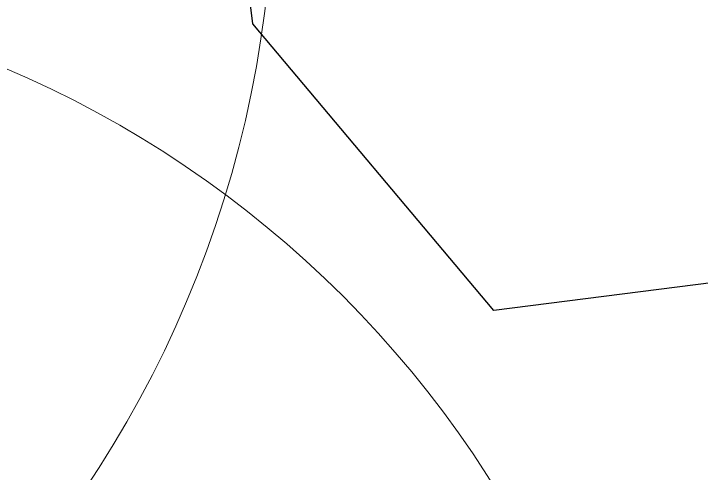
# Model space of a CAD drawing. Header units: millimetres. Extents: x -40850 to 198070, y -7161 to 174079.
# Drawn here: x 3834 to 5228, y 4580 to 5512 of the extents above; entities that cross this region are included whole.
import ezdxf

# ---------------------------------------------------------------- set-up
doc = ezdxf.new("R2010")
doc.units = ezdxf.units.MM
doc.layers.add('archi-w', color=7, linetype='Continuous', lineweight=0)
doc.layers.add('plant', color=7, linetype='Continuous', lineweight=0)
doc.layers.add('water', color=130, linetype='Continuous')

msp = doc.modelspace()

# ---------------------------------------------------------------- hatches: boundary and pattern name
at = {"layer": 'archi-w'}
h = msp.add_hatch(color=256, dxfattribs=at)
h.dxf.hatch_style = 1
edge = h.paths.add_edge_path(flags=16)
edge.add_line((56806.9, 51291), (57043.8, 51331))
edge = h.paths.add_edge_path(flags=17)
edge.add_line((42103.3, 5507.9), (42094.1, 5582.5))
edge.add_line((42094.1, 5582.5), (5243.3, 962.2))
edge.add_line((5243.3, 962.2), (-398.3, 65.4))
edge.add_line((-398.3, 65.4), (-986.6, -28.1))
edge.add_line((-986.6, -28.1), (-1012.7, 225.7))
edge.add_line((-1012.7, 225.7), (-4442, 33639.3))
edge.add_line((-4442, 33639.3), (-4953.7, 38814.3))
edge.add_line((-4953.7, 38814.3), (1130.6, 40240.4))
edge.add_line((1130.6, 40240.4), (-4623.2, 81134.1))
edge.add_line((-4623.2, 81134.1), (-4009.6, 81257))
edge.add_line((-4009.6, 81257), (-4442.3, 87867.6))
edge.add_line((-4442.3, 87867.6), (-36316, 85294.6))
edge = h.paths.add_edge_path()
edge.add_line((56806.9, 51291), (57043.8, 51331))
edge.add_line((42103.3, 5507.9), (42094.1, 5582.5))
edge.add_line((42094.1, 5582.5), (5243.3, 962.2))
edge.add_line((5243.3, 962.2), (-398.3, 65.4))
edge.add_line((-398.3, 65.4), (-986.6, -28.1))
edge.add_line((-986.6, -28.1), (-1012.7, 225.7))
edge.add_line((-1012.7, 225.7), (-4442, 33639.3))
edge.add_line((-4442, 33639.3), (-4953.7, 38814.3))
edge.add_line((-4953.7, 38814.3), (1130.6, 40240.4))
edge.add_line((1130.6, 40240.4), (-4623.2, 81134.1))
edge.add_line((-4623.2, 81134.1), (-4009.6, 81257))
edge.add_line((-4009.6, 81257), (-4442.3, 87867.6))
edge.add_line((-4442.3, 87867.6), (-36316, 85294.6))
h.paths.add_polyline_path([(-36316, 85294.6), (-4442.3, 87867.6)], flags=16)
edge = h.paths.add_edge_path(flags=16)
edge.add_line((-4009.6, 81257), (-4442.3, 87867.6))
edge.add_line((-4009.6, 81257), (-4442.3, 87867.6))
edge = h.paths.add_edge_path(flags=16)
edge.add_line((-4623.2, 81134.1), (-4009.6, 81257))
edge.add_line((-4623.2, 81134.1), (-4009.6, 81257))
edge = h.paths.add_edge_path(flags=16)
edge.add_line((1130.6, 40240.4), (-4623.2, 81134.1))
edge.add_line((1130.6, 40240.4), (-4623.2, 81134.1))
edge = h.paths.add_edge_path(flags=16)
edge.add_line((-4953.7, 38814.3), (1130.6, 40240.4))
edge.add_line((-4953.7, 38814.3), (1130.6, 40240.4))
edge = h.paths.add_edge_path(flags=16)
edge.add_line((-4442, 33639.3), (-4953.7, 38814.3))
edge.add_line((-4442, 33639.3), (-4953.7, 38814.3))
edge = h.paths.add_edge_path(flags=16)
edge.add_line((-1012.7, 225.7), (-4442, 33639.3))
edge.add_line((-1012.7, 225.7), (-4442, 33639.3))
edge = h.paths.add_edge_path(flags=16)
edge.add_line((-986.6, -28.1), (-1012.7, 225.7))
edge.add_line((-986.6, -28.1), (-1012.7, 225.7))
edge = h.paths.add_edge_path(flags=16)
edge.add_line((-398.3, 65.4), (-986.6, -28.1))
edge.add_line((-398.3, 65.4), (-986.6, -28.1))
edge = h.paths.add_edge_path(flags=16)
edge.add_line((5243.3, 962.2), (-398.3, 65.4))
edge.add_line((5243.3, 962.2), (-398.3, 65.4))
edge = h.paths.add_edge_path(flags=16)
edge.add_line((42094.1, 5582.5), (5243.3, 962.2))
edge.add_line((42094.1, 5582.5), (5243.3, 962.2))
edge = h.paths.add_edge_path(flags=16)
edge.add_line((42103.3, 5507.9), (42094.1, 5582.5))
edge.add_line((42103.3, 5507.9), (42094.1, 5582.5))
h.paths.add_polyline_path([(56806.9, 51291), (57043.8, 51331)], flags=16)
edge = h.paths.add_edge_path(flags=17)
edge.add_line((56806.9, 51291), (57043.8, 51331))
edge.add_line((56806.9, 51291), (57043.8, 51331))
edge.add_line((-774.7, 257.4), (-4203.2, 33663.8))

# ---------------------------------------------------------------- linework, layer by layer
at = {"layer": 'plant', "color": 85, "true_color": 0x58ba48}
for centre, radius in [((2113.5, 5803), 2247.6), ((2973.4, 3410.9), 2161.1)]:
    msp.add_circle(centre, radius, dxfattribs=at)
at = {"layer": 'water'}
msp.add_lwpolyline([(4141.5, 15097.9), (4411.8, 13365.7), (4638.6, 11484.3), (5100.2, 9647.6, -0.165415), (5017.8, 8641.5), (5587.9, 5009.6), (4807.6, 4909.9), (4318.6, 5491.3), (4170.2, 6697.1), (3982.3, 6918.9), (3689.3, 8706.3), (3052.3, 12205.2), (2484.8, 16639.6)], format="xyb", dxfattribs=at)

doc.saveas('drawing.dxf')
